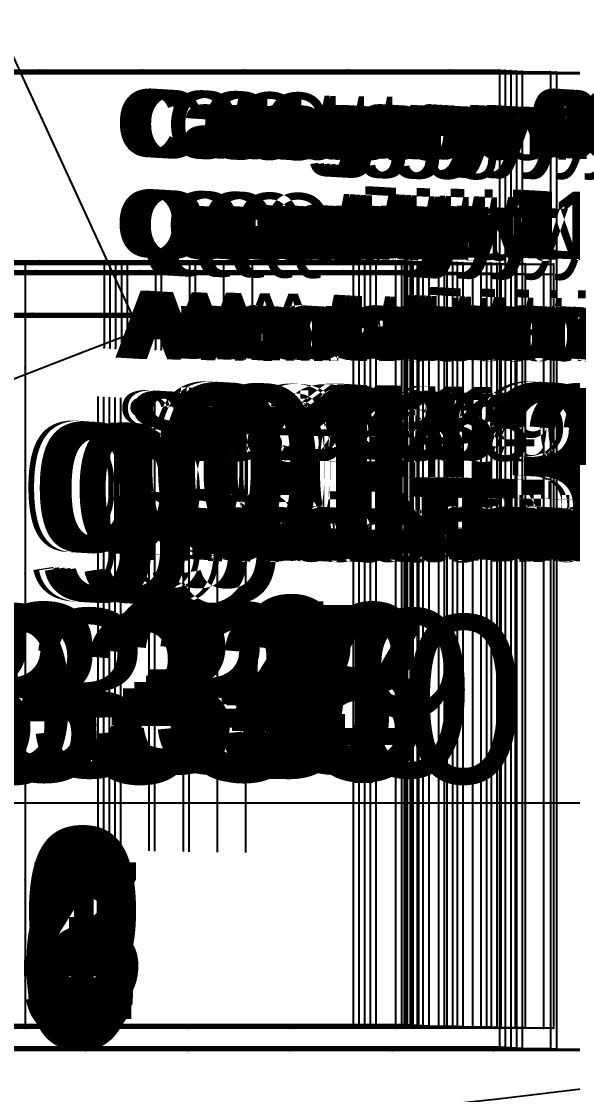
# Model space of a CAD drawing. Extents: x -2408 to 1029, y -526 to 2095.
# Drawn here: x -109.6 to -27.3, y 822.9 to 983 of the extents above; entities that cross this region are included whole.
import ezdxf

# ---------------------------------------------------------------- set-up
doc = ezdxf.new("R2010")
doc.units = 0
doc.layers.add('TEXT', color=7, linetype='Continuous')

# ---------------------------------------------------------------- blocks, each defined once
blk = doc.blocks.new(' -30')
at = {"layer": '1'}
for points in [[(-229.520606, 987.520225), (-214.116548, 987.083314), (-198.889744, 986.803854), (-183.229885, 986.627731), (-167.295553, 986.530983), (-151.580754, 986.653671), (-136.843907, 986.999455), (-122.874949, 987.585204), (-107.751551, 988.469104), (-92.53808, 989.557936), (-77.486431, 990.756362), (-62.287955, 992.040492), (-46.765308, 993.494654), (-31.59976, 995.119355), (-16.677405, 996.901347), (-1.553066, 998.875569), (13.497761, 1001.026741), (28.566463, 1003.387882), (43.726847, 1005.978906), (58.723608, 1008.760932), (73.717036, 1011.77609), (88.621168, 1015.021706)], [(394.208781, 546.451263), (409.447392, 546.451263), (424.724832, 546.451263), (440.002271, 546.451263), (455.366472, 546.451263), (470.657582, 546.451263), (478.035278, 546.451263), (478.035278, 518.003273), (478.035278, 400.671844), (470.295849, 400.671844), (455.062391, 400.671844), (439.954714, 400.671844), (424.677277, 400.671844), (409.399835, 400.671844), (394.208775, 400.671844)]]:
    blk.add_lwpolyline(points, dxfattribs=at)
at = {"layer": '14'}
blk.add_lwpolyline([(377.323189, 403.973846), (377.323189, 408.932402), (377.323189, 423.927417), (377.323189, 438.905732), (377.323189, 454.422286), (377.323189, 470.256091), (377.323189, 485.591955), (377.323189, 501.153591), (377.323189, 518.003273), (393.747366, 518.003273), (409.447385, 518.003273), (425.024157, 518.003273), (440.491062, 518.003273), (455.351366, 518.003273), (464.065285, 518.003273), (464.065285, 403.973846), (455.429185, 403.973846), (440.589007, 403.973846), (425.125706, 403.973846), (409.39983, 403.973846), (393.716719, 403.973846)], close=True, dxfattribs=at)
at = {"layer": '2'}
for p in [(478.035278, 546.451263), (419.042473, 518.003273), (456.191292, 518.003273), (462.541275, 518.003273), (464.065285, 518.003273), (478.035278, 518.003273), (464.065285, 516.479263), (464.065285, 510.12928), (419.042473, 505.064163), (456.191292, 403.973846), (462.541275, 403.973846), (464.065285, 403.973846), (478.035278, 400.671844)]:
    blk.add_point(p, dxfattribs=at)
at = {"layer": '3'}
for p in [(409.447392, 546.451263), (424.724832, 546.451263), (440.002271, 546.451263), (455.366472, 546.451263), (470.657582, 546.451263), (409.447385, 518.003273), (425.024157, 518.003273), (440.491062, 518.003273), (455.351366, 518.003273), (408.85659, 516.479263), (424.34422, 516.479263), (439.746466, 516.479263), (454.656583, 516.479263), (408.260334, 510.12928), (423.789274, 510.12928), (439.135788, 510.12928), (454.134317, 510.12928), (409.39983, 403.973846), (425.125706, 403.973846), (440.589007, 403.973846), (455.429185, 403.973846), (409.399835, 400.671844), (424.677277, 400.671844), (439.954714, 400.671844), (455.062391, 400.671844), (470.295849, 400.671844)]:
    blk.add_point(p, dxfattribs=at)
at = {"layer": '7'}
for p, q in [((418.122406, 430.18486), (418.122406, 497.763252)), ((-766.053925, 405.419922), (-432.919998, 405.419922))]:
    blk.add_line(p, q, dxfattribs=at)
at = {"layer": '8'}
for points in [[(419.042473, 518.003273), (419.042473, 505.064163)], [(456.191292, 518.003273), (456.191292, 403.973846)], [(462.541275, 518.003273), (462.541275, 403.973846)], [(377.323189, 516.479263), (393.313043, 516.479263), (408.85659, 516.479263), (424.34422, 516.479263), (439.746466, 516.479263), (454.656583, 516.479263), (464.065285, 516.479263)], [(377.323189, 510.12928), (392.852695, 510.12928), (408.260334, 510.12928), (423.789274, 510.12928), (439.135788, 510.12928), (454.134317, 510.12928), (464.065285, 510.12928)]]:
    blk.add_lwpolyline(points, dxfattribs=at)
at = {"layer": '1'}
for s, p in [('Category: 0', (420.694237, 533.561573)), ('Quantity: 1', (420.694237, 518.561573)), ('Annotation: ', (420.694237, 503.561573)), ('Size: 30', (420.694237, 488.561573)), ('Piece Name:  ', (420.694237, 473.561573))]:
    blk.add_text(s, height=10, dxfattribs=at).set_placement(p)
at = {"layer": 'TEXT', "color": 7}
for s, p in [('g01-30', (406.32, 474.66)), ('g03-30', (-584.85, 411.23)), ('g04-30', (-11.23, -163.27))]:
    blk.add_text(s, height=25, dxfattribs=at).set_placement(p)
blk = doc.blocks.new(' -31')
at = {"layer": '1'}
blk.add_lwpolyline([(394.208781, 546.451263), (409.447392, 546.451263), (424.724832, 546.451263), (440.002271, 546.451263), (455.366472, 546.451263), (470.657582, 546.451263), (478.035278, 546.451263), (478.035278, 518.003273), (478.035278, 400.671844), (470.295849, 400.671844), (455.062391, 400.671844), (439.954714, 400.671844), (424.677277, 400.671844), (409.399835, 400.671844), (394.208775, 400.671844)], dxfattribs=at)
at = {"layer": '14'}
blk.add_lwpolyline([(377.323189, 403.973846), (377.323189, 408.932402), (377.323189, 423.927417), (377.323189, 438.905732), (377.323189, 454.422286), (377.323189, 470.256091), (377.323189, 485.591955), (377.323189, 501.153591), (377.323189, 518.003273), (393.747366, 518.003273), (409.447385, 518.003273), (425.024157, 518.003273), (440.491062, 518.003273), (455.351366, 518.003273), (464.065285, 518.003273), (464.065285, 403.973846), (455.429185, 403.973846), (440.589007, 403.973846), (425.125706, 403.973846), (409.39983, 403.973846), (393.716719, 403.973846)], close=True, dxfattribs=at)
at = {"layer": '2'}
for p in [(478.035278, 546.451263), (419.042473, 518.003273), (456.191292, 518.003273), (462.541275, 518.003273), (464.065285, 518.003273), (478.035278, 518.003273), (464.065285, 516.479263), (464.065285, 510.12928), (419.042473, 505.064163), (456.191292, 403.973846), (462.541275, 403.973846), (464.065285, 403.973846), (478.035278, 400.671844)]:
    blk.add_point(p, dxfattribs=at)
at = {"layer": '3'}
for p in [(409.447392, 546.451263), (424.724832, 546.451263), (440.002271, 546.451263), (455.366472, 546.451263), (470.657582, 546.451263), (409.447385, 518.003273), (425.024157, 518.003273), (440.491062, 518.003273), (455.351366, 518.003273), (408.85659, 516.479263), (424.34422, 516.479263), (439.746466, 516.479263), (454.656583, 516.479263), (408.260334, 510.12928), (423.789274, 510.12928), (439.135788, 510.12928), (454.134317, 510.12928), (409.39983, 403.973846), (425.125706, 403.973846), (440.589007, 403.973846), (455.429185, 403.973846), (409.399835, 400.671844), (424.677277, 400.671844), (439.954714, 400.671844), (455.062391, 400.671844), (470.295849, 400.671844)]:
    blk.add_point(p, dxfattribs=at)
at = {"layer": '7'}
for p, q in [((418.122406, 430.18486), (418.122406, 497.763252)), ((-766.053925, 405.419922), (-432.919998, 405.419922))]:
    blk.add_line(p, q, dxfattribs=at)
at = {"layer": '8'}
for points in [[(419.042473, 518.003273), (419.042473, 505.064163)], [(456.191292, 518.003273), (456.191292, 403.973846)], [(462.541275, 518.003273), (462.541275, 403.973846)], [(377.323189, 516.479263), (393.313043, 516.479263), (408.85659, 516.479263), (424.34422, 516.479263), (439.746466, 516.479263), (454.656583, 516.479263), (464.065285, 516.479263)], [(377.323189, 510.12928), (392.852695, 510.12928), (408.260334, 510.12928), (423.789274, 510.12928), (439.135788, 510.12928), (454.134317, 510.12928), (464.065285, 510.12928)]]:
    blk.add_lwpolyline(points, dxfattribs=at)
at = {"layer": '1'}
for s, p in [('Category: 0', (420.694237, 533.561573)), ('Quantity: 1', (420.694237, 518.561573)), ('Annotation: ', (420.694237, 503.561573)), ('Size: 31', (420.694237, 488.561573)), ('Piece Name:  ', (420.694237, 473.561573))]:
    blk.add_text(s, height=10, dxfattribs=at).set_placement(p)
at = {"layer": 'TEXT', "color": 7}
for s, p in [('g01-31', (406.32, 474.66)), ('g03-31', (-585.39, 410.31)), ('g04-31', (-11.61, -166.14))]:
    blk.add_text(s, height=25, dxfattribs=at).set_placement(p)
blk = doc.blocks.new(' -32')
at = {"layer": '1'}
blk.add_lwpolyline([(394.208781, 546.451263), (409.447392, 546.451263), (424.724832, 546.451263), (440.002271, 546.451263), (455.366472, 546.451263), (470.657582, 546.451263), (478.035278, 546.451263), (478.035278, 518.003273), (478.035278, 400.671844), (470.295849, 400.671844), (455.062391, 400.671844), (439.954714, 400.671844), (424.677277, 400.671844), (409.399835, 400.671844), (394.208775, 400.671844)], dxfattribs=at)
at = {"layer": '14'}
blk.add_lwpolyline([(377.323189, 403.973846), (377.323189, 408.932402), (377.323189, 423.927417), (377.323189, 438.905732), (377.323189, 454.422286), (377.323189, 470.256091), (377.323189, 485.591955), (377.323189, 501.153591), (377.323189, 518.003273), (393.747366, 518.003273), (409.447385, 518.003273), (425.024157, 518.003273), (440.491062, 518.003273), (455.351366, 518.003273), (464.065285, 518.003273), (464.065285, 403.973846), (455.429185, 403.973846), (440.589007, 403.973846), (425.125706, 403.973846), (409.39983, 403.973846), (393.716719, 403.973846)], close=True, dxfattribs=at)
at = {"layer": '2'}
for p in [(478.035278, 546.451263), (419.042473, 518.003273), (456.191292, 518.003273), (462.541275, 518.003273), (464.065285, 518.003273), (478.035278, 518.003273), (464.065285, 516.479263), (464.065285, 510.12928), (419.042473, 505.064163), (456.191292, 403.973846), (462.541275, 403.973846), (464.065285, 403.973846), (478.035278, 400.671844)]:
    blk.add_point(p, dxfattribs=at)
at = {"layer": '3'}
for p in [(409.447392, 546.451263), (424.724832, 546.451263), (440.002271, 546.451263), (455.366472, 546.451263), (470.657582, 546.451263), (409.447385, 518.003273), (425.024157, 518.003273), (440.491062, 518.003273), (455.351366, 518.003273), (408.85659, 516.479263), (424.34422, 516.479263), (439.746466, 516.479263), (454.656583, 516.479263), (408.260334, 510.12928), (423.789274, 510.12928), (439.135788, 510.12928), (454.134317, 510.12928), (409.39983, 403.973846), (425.125706, 403.973846), (440.589007, 403.973846), (455.429185, 403.973846), (409.399835, 400.671844), (424.677277, 400.671844), (439.954714, 400.671844), (455.062391, 400.671844), (470.295849, 400.671844)]:
    blk.add_point(p, dxfattribs=at)
at = {"layer": '7'}
for p, q in [((418.122406, 430.18486), (418.122406, 497.763252)), ((-766.053925, 405.419922), (-432.919998, 405.419922))]:
    blk.add_line(p, q, dxfattribs=at)
at = {"layer": '8'}
for points in [[(419.042473, 518.003273), (419.042473, 505.064163)], [(456.191292, 518.003273), (456.191292, 403.973846)], [(462.541275, 518.003273), (462.541275, 403.973846)], [(377.323189, 516.479263), (393.313043, 516.479263), (408.85659, 516.479263), (424.34422, 516.479263), (439.746466, 516.479263), (454.656583, 516.479263), (464.065285, 516.479263)], [(377.323189, 510.12928), (392.852695, 510.12928), (408.260334, 510.12928), (423.789274, 510.12928), (439.135788, 510.12928), (454.134317, 510.12928), (464.065285, 510.12928)]]:
    blk.add_lwpolyline(points, dxfattribs=at)
at = {"layer": '1'}
for s, p in [('Category: 0', (420.694237, 533.561573)), ('Quantity: 1', (420.694237, 518.561573)), ('Annotation: ', (420.694237, 503.561573)), ('Size: 32', (420.694237, 488.561573)), ('Piece Name:  ', (420.694237, 473.561573))]:
    blk.add_text(s, height=10, dxfattribs=at).set_placement(p)
at = {"layer": 'TEXT', "color": 7}
for s, p in [('g01-32', (406.32, 474.66)), ('g03-32', (-583.25, 409.92)), ('g04-32', (-11.34, -163.33))]:
    blk.add_text(s, height=25, dxfattribs=at).set_placement(p)
blk = doc.blocks.new(' -33')
at = {"layer": '1'}
blk.add_lwpolyline([(394.208781, 546.451263), (409.447392, 546.451263), (424.724832, 546.451263), (440.002271, 546.451263), (455.366472, 546.451263), (470.657582, 546.451263), (478.035278, 546.451263), (478.035278, 518.003273), (478.035278, 400.671844), (470.295849, 400.671844), (455.062391, 400.671844), (439.954714, 400.671844), (424.677277, 400.671844), (409.399835, 400.671844), (394.208775, 400.671844)], dxfattribs=at)
at = {"layer": '14'}
blk.add_lwpolyline([(377.323189, 403.973846), (377.323189, 408.932402), (377.323189, 423.927417), (377.323189, 438.905732), (377.323189, 454.422286), (377.323189, 470.256091), (377.323189, 485.591955), (377.323189, 501.153591), (377.323189, 518.003273), (393.747366, 518.003273), (409.447385, 518.003273), (425.024157, 518.003273), (440.491062, 518.003273), (455.351366, 518.003273), (464.065285, 518.003273), (464.065285, 403.973846), (455.429185, 403.973846), (440.589007, 403.973846), (425.125706, 403.973846), (409.39983, 403.973846), (393.716719, 403.973846)], close=True, dxfattribs=at)
at = {"layer": '2'}
for p in [(478.035278, 546.451263), (419.042473, 518.003273), (456.191292, 518.003273), (462.541275, 518.003273), (464.065285, 518.003273), (478.035278, 518.003273), (464.065285, 516.479263), (464.065285, 510.12928), (419.042473, 505.064163), (456.191292, 403.973846), (462.541275, 403.973846), (464.065285, 403.973846), (478.035278, 400.671844)]:
    blk.add_point(p, dxfattribs=at)
at = {"layer": '3'}
for p in [(409.447392, 546.451263), (424.724832, 546.451263), (440.002271, 546.451263), (455.366472, 546.451263), (470.657582, 546.451263), (409.447385, 518.003273), (425.024157, 518.003273), (440.491062, 518.003273), (455.351366, 518.003273), (408.85659, 516.479263), (424.34422, 516.479263), (439.746466, 516.479263), (454.656583, 516.479263), (408.260334, 510.12928), (423.789274, 510.12928), (439.135788, 510.12928), (454.134317, 510.12928), (409.39983, 403.973846), (425.125706, 403.973846), (440.589007, 403.973846), (455.429185, 403.973846), (409.399835, 400.671844), (424.677277, 400.671844), (439.954714, 400.671844), (455.062391, 400.671844), (470.295849, 400.671844)]:
    blk.add_point(p, dxfattribs=at)
at = {"layer": '7'}
for p, q in [((418.122406, 430.18486), (418.122406, 497.763252)), ((-766.053925, 405.419922), (-432.919998, 405.419922))]:
    blk.add_line(p, q, dxfattribs=at)
at = {"layer": '8'}
for points in [[(419.042473, 518.003273), (419.042473, 505.064163)], [(456.191292, 518.003273), (456.191292, 403.973846)], [(462.541275, 518.003273), (462.541275, 403.973846)], [(377.323189, 516.479263), (393.313043, 516.479263), (408.85659, 516.479263), (424.34422, 516.479263), (439.746466, 516.479263), (454.656583, 516.479263), (464.065285, 516.479263)], [(377.323189, 510.12928), (392.852695, 510.12928), (408.260334, 510.12928), (423.789274, 510.12928), (439.135788, 510.12928), (454.134317, 510.12928), (464.065285, 510.12928)]]:
    blk.add_lwpolyline(points, dxfattribs=at)
at = {"layer": '1'}
for s, p in [('Category: 0', (420.694237, 533.561573)), ('Quantity: 1', (420.694237, 518.561573)), ('Annotation: ', (420.694237, 503.561573)), ('Size: 33', (420.694237, 488.561573)), ('Piece Name:  ', (420.694237, 473.561573))]:
    blk.add_text(s, height=10, dxfattribs=at).set_placement(p)
at = {"layer": 'TEXT', "color": 7}
for s, p in [('g01-33', (406.32, 474.66)), ('g03-33', (-587.12, 409.33)), ('g04-33', (-10.72, -163.65))]:
    blk.add_text(s, height=25, dxfattribs=at).set_placement(p)
blk = doc.blocks.new(' -34')
at = {"layer": '1'}
blk.add_lwpolyline([(394.208781, 546.451263), (409.447392, 546.451263), (424.724832, 546.451263), (440.002271, 546.451263), (455.366472, 546.451263), (470.657582, 546.451263), (478.035278, 546.451263), (478.035278, 518.003273), (478.035278, 400.671844), (470.295849, 400.671844), (455.062391, 400.671844), (439.954714, 400.671844), (424.677277, 400.671844), (409.399835, 400.671844), (394.208775, 400.671844)], dxfattribs=at)
at = {"layer": '14'}
blk.add_lwpolyline([(377.323189, 403.973846), (377.323189, 408.932402), (377.323189, 423.927417), (377.323189, 438.905732), (377.323189, 454.422286), (377.323189, 470.256091), (377.323189, 485.591955), (377.323189, 501.153591), (377.323189, 518.003273), (393.747366, 518.003273), (409.447385, 518.003273), (425.024157, 518.003273), (440.491062, 518.003273), (455.351366, 518.003273), (464.065285, 518.003273), (464.065285, 403.973846), (455.429185, 403.973846), (440.589007, 403.973846), (425.125706, 403.973846), (409.39983, 403.973846), (393.716719, 403.973846)], close=True, dxfattribs=at)
at = {"layer": '2'}
for p in [(478.035278, 546.451263), (419.042473, 518.003273), (456.191292, 518.003273), (462.541275, 518.003273), (464.065285, 518.003273), (478.035278, 518.003273), (464.065285, 516.479263), (464.065285, 510.12928), (419.042473, 505.064163), (456.191292, 403.973846), (462.541275, 403.973846), (464.065285, 403.973846), (478.035278, 400.671844)]:
    blk.add_point(p, dxfattribs=at)
at = {"layer": '3'}
for p in [(409.447392, 546.451263), (424.724832, 546.451263), (440.002271, 546.451263), (455.366472, 546.451263), (470.657582, 546.451263), (409.447385, 518.003273), (425.024157, 518.003273), (440.491062, 518.003273), (455.351366, 518.003273), (408.85659, 516.479263), (424.34422, 516.479263), (439.746466, 516.479263), (454.656583, 516.479263), (408.260334, 510.12928), (423.789274, 510.12928), (439.135788, 510.12928), (454.134317, 510.12928), (409.39983, 403.973846), (425.125706, 403.973846), (440.589007, 403.973846), (455.429185, 403.973846), (409.399835, 400.671844), (424.677277, 400.671844), (439.954714, 400.671844), (455.062391, 400.671844), (470.295849, 400.671844)]:
    blk.add_point(p, dxfattribs=at)
at = {"layer": '7'}
for p, q in [((418.122406, 430.18486), (418.122406, 497.763252)), ((-766.053925, 405.419922), (-432.919998, 405.419922))]:
    blk.add_line(p, q, dxfattribs=at)
at = {"layer": '8'}
for points in [[(419.042473, 518.003273), (419.042473, 505.064163)], [(456.191292, 518.003273), (456.191292, 403.973846)], [(462.541275, 518.003273), (462.541275, 403.973846)], [(377.323189, 516.479263), (393.313043, 516.479263), (408.85659, 516.479263), (424.34422, 516.479263), (439.746466, 516.479263), (454.656583, 516.479263), (464.065285, 516.479263)], [(377.323189, 510.12928), (392.852695, 510.12928), (408.260334, 510.12928), (423.789274, 510.12928), (439.135788, 510.12928), (454.134317, 510.12928), (464.065285, 510.12928)]]:
    blk.add_lwpolyline(points, dxfattribs=at)
at = {"layer": '1'}
for s, p in [('Category: 0', (420.694237, 533.561573)), ('Quantity: 1', (420.694237, 518.561573)), ('Annotation: ', (420.694237, 503.561573)), ('Size: 34', (420.694237, 488.561573)), ('Piece Name:  ', (420.694237, 473.561573))]:
    blk.add_text(s, height=10, dxfattribs=at).set_placement(p)
at = {"layer": 'TEXT', "color": 7}
for s, p in [('g01-34', (406.32, 474.66)), ('g03-34', (-585.13, 410.49)), ('g04-34', (-11.42, -163.4))]:
    blk.add_text(s, height=25, dxfattribs=at).set_placement(p)
blk = doc.blocks.new(' -35')
at = {"layer": '1'}
blk.add_lwpolyline([(394.208781, 546.451263), (409.447392, 546.451263), (424.724832, 546.451263), (440.002271, 546.451263), (455.366472, 546.451263), (470.657582, 546.451263), (478.035278, 546.451263), (478.035278, 518.003273), (478.035278, 400.671844), (470.295849, 400.671844), (455.062391, 400.671844), (439.954714, 400.671844), (424.677277, 400.671844), (409.399835, 400.671844), (394.208775, 400.671844)], dxfattribs=at)
at = {"layer": '14'}
blk.add_lwpolyline([(377.323189, 403.973846), (377.323189, 408.932402), (377.323189, 423.927417), (377.323189, 438.905732), (377.323189, 454.422286), (377.323189, 470.256091), (377.323189, 485.591955), (377.323189, 501.153591), (377.323189, 518.003273), (393.747366, 518.003273), (409.447385, 518.003273), (425.024157, 518.003273), (440.491062, 518.003273), (455.351366, 518.003273), (464.065285, 518.003273), (464.065285, 403.973846), (455.429185, 403.973846), (440.589007, 403.973846), (425.125706, 403.973846), (409.39983, 403.973846), (393.716719, 403.973846)], close=True, dxfattribs=at)
at = {"layer": '2'}
for p in [(478.035278, 546.451263), (419.042473, 518.003273), (456.191292, 518.003273), (462.541275, 518.003273), (464.065285, 518.003273), (478.035278, 518.003273), (464.065285, 516.479263), (464.065285, 510.12928), (419.042473, 505.064163), (456.191292, 403.973846), (462.541275, 403.973846), (464.065285, 403.973846), (478.035278, 400.671844)]:
    blk.add_point(p, dxfattribs=at)
at = {"layer": '3'}
for p in [(409.447392, 546.451263), (424.724832, 546.451263), (440.002271, 546.451263), (455.366472, 546.451263), (470.657582, 546.451263), (409.447385, 518.003273), (425.024157, 518.003273), (440.491062, 518.003273), (455.351366, 518.003273), (408.85659, 516.479263), (424.34422, 516.479263), (439.746466, 516.479263), (454.656583, 516.479263), (408.260334, 510.12928), (423.789274, 510.12928), (439.135788, 510.12928), (454.134317, 510.12928), (409.39983, 403.973846), (425.125706, 403.973846), (440.589007, 403.973846), (455.429185, 403.973846), (409.399835, 400.671844), (424.677277, 400.671844), (439.954714, 400.671844), (455.062391, 400.671844), (470.295849, 400.671844)]:
    blk.add_point(p, dxfattribs=at)
at = {"layer": '7'}
for p, q in [((418.122406, 430.18486), (418.122406, 497.763252)), ((-766.053925, 405.419922), (-432.919998, 405.419922))]:
    blk.add_line(p, q, dxfattribs=at)
at = {"layer": '8'}
for points in [[(419.042473, 518.003273), (419.042473, 505.064163)], [(456.191292, 518.003273), (456.191292, 403.973846)], [(462.541275, 518.003273), (462.541275, 403.973846)], [(377.323189, 516.479263), (393.313043, 516.479263), (408.85659, 516.479263), (424.34422, 516.479263), (439.746466, 516.479263), (454.656583, 516.479263), (464.065285, 516.479263)], [(377.323189, 510.12928), (392.852695, 510.12928), (408.260334, 510.12928), (423.789274, 510.12928), (439.135788, 510.12928), (454.134317, 510.12928), (464.065285, 510.12928)]]:
    blk.add_lwpolyline(points, dxfattribs=at)
at = {"layer": '1'}
for s, p in [('Category: 0', (420.694237, 533.561573)), ('Quantity: 1', (420.694237, 518.561573)), ('Annotation: ', (420.694237, 503.561573)), ('Size: 35', (420.694237, 488.561573)), ('Piece Name:  ', (420.694237, 473.561573))]:
    blk.add_text(s, height=10, dxfattribs=at).set_placement(p)
at = {"layer": 'TEXT', "color": 7}
for s, p in [('g01-35', (406.32, 474.66)), ('g03-35', (-578.12, 409.94)), ('g04-35', (-11.72, -166.07))]:
    blk.add_text(s, height=25, dxfattribs=at).set_placement(p)
blk = doc.blocks.new(' -36')
at = {"layer": '1'}
blk.add_lwpolyline([(394.208781, 546.451263), (409.447392, 546.451263), (424.724832, 546.451263), (440.002271, 546.451263), (455.366472, 546.451263), (470.657582, 546.451263), (478.035278, 546.451263), (478.035278, 518.003273), (478.035278, 400.671844), (470.295849, 400.671844), (455.062391, 400.671844), (439.954714, 400.671844), (424.677277, 400.671844), (409.399835, 400.671844), (394.208775, 400.671844)], dxfattribs=at)
at = {"layer": '14'}
blk.add_lwpolyline([(377.323189, 403.973846), (377.323189, 408.932402), (377.323189, 423.927417), (377.323189, 438.905732), (377.323189, 454.422286), (377.323189, 470.256091), (377.323189, 485.591955), (377.323189, 501.153591), (377.323189, 518.003273), (393.747366, 518.003273), (409.447385, 518.003273), (425.024157, 518.003273), (440.491062, 518.003273), (455.351366, 518.003273), (464.065285, 518.003273), (464.065285, 403.973846), (455.429185, 403.973846), (440.589007, 403.973846), (425.125706, 403.973846), (409.39983, 403.973846), (393.716719, 403.973846)], close=True, dxfattribs=at)
at = {"layer": '2'}
for p in [(478.035278, 546.451263), (419.042473, 518.003273), (456.191292, 518.003273), (462.541275, 518.003273), (464.065285, 518.003273), (478.035278, 518.003273), (464.065285, 516.479263), (464.065285, 510.12928), (419.042473, 505.064163), (456.191292, 403.973846), (462.541275, 403.973846), (464.065285, 403.973846), (478.035278, 400.671844)]:
    blk.add_point(p, dxfattribs=at)
at = {"layer": '3'}
for p in [(409.447392, 546.451263), (424.724832, 546.451263), (440.002271, 546.451263), (455.366472, 546.451263), (470.657582, 546.451263), (409.447385, 518.003273), (425.024157, 518.003273), (440.491062, 518.003273), (455.351366, 518.003273), (408.85659, 516.479263), (424.34422, 516.479263), (439.746466, 516.479263), (454.656583, 516.479263), (408.260334, 510.12928), (423.789274, 510.12928), (439.135788, 510.12928), (454.134317, 510.12928), (409.39983, 403.973846), (425.125706, 403.973846), (440.589007, 403.973846), (455.429185, 403.973846), (409.399835, 400.671844), (424.677277, 400.671844), (439.954714, 400.671844), (455.062391, 400.671844), (470.295849, 400.671844)]:
    blk.add_point(p, dxfattribs=at)
at = {"layer": '7'}
for p, q in [((418.122406, 430.18486), (418.122406, 497.763252)), ((-766.053925, 405.419922), (-432.919998, 405.419922))]:
    blk.add_line(p, q, dxfattribs=at)
at = {"layer": '8'}
for points in [[(419.042473, 518.003273), (419.042473, 505.064163)], [(456.191292, 518.003273), (456.191292, 403.973846)], [(462.541275, 518.003273), (462.541275, 403.973846)], [(377.323189, 516.479263), (393.313043, 516.479263), (408.85659, 516.479263), (424.34422, 516.479263), (439.746466, 516.479263), (454.656583, 516.479263), (464.065285, 516.479263)], [(377.323189, 510.12928), (392.852695, 510.12928), (408.260334, 510.12928), (423.789274, 510.12928), (439.135788, 510.12928), (454.134317, 510.12928), (464.065285, 510.12928)]]:
    blk.add_lwpolyline(points, dxfattribs=at)
at = {"layer": '1'}
for s, p in [('Category: 0', (420.694237, 533.561573)), ('Quantity: 1', (420.694237, 518.561573)), ('Annotation: ', (420.694237, 503.561573)), ('Size: 36', (420.694237, 488.561573)), ('Piece Name:  ', (420.694237, 473.561573))]:
    blk.add_text(s, height=10, dxfattribs=at).set_placement(p)
at = {"layer": 'TEXT', "color": 7}
for s, p in [('g01-36', (406.32, 474.66)), ('g03-36', (-573.39, 410.17)), ('g04-36', (-11.57, -164.85))]:
    blk.add_text(s, height=25, dxfattribs=at).set_placement(p)
blk = doc.blocks.new(' -37')
at = {"layer": '1'}
for points in [[(378.931345, 546.451263), (394.208781, 546.451263), (409.447392, 546.451263), (424.724832, 546.451263), (440.002271, 546.451263), (455.366472, 546.451263), (470.657582, 546.451263), (478.035278, 546.451263)], [(478.035278, 400.671844), (470.295849, 400.671844), (455.062391, 400.671844), (439.954714, 400.671844), (424.677277, 400.671844), (409.399835, 400.671844), (394.208775, 400.671844), (378.931338, 400.671844)]]:
    blk.add_lwpolyline(points, dxfattribs=at)
at = {"layer": '14'}
blk.add_lwpolyline([(377.323189, 403.973846), (377.323189, 408.932402), (377.323189, 423.927417), (377.323189, 438.905732), (377.323189, 454.422286), (377.323189, 470.256091), (377.323189, 485.591955), (377.323189, 501.153591), (377.323189, 518.003273), (393.747366, 518.003273), (409.447385, 518.003273), (425.024157, 518.003273), (440.491062, 518.003273), (455.351366, 518.003273), (464.065285, 518.003273), (464.065285, 403.973846), (455.429185, 403.973846), (440.589007, 403.973846), (425.125706, 403.973846), (409.39983, 403.973846), (393.716719, 403.973846)], close=True, dxfattribs=at)
at = {"layer": '2'}
for p in [(419.042473, 518.003273), (456.191292, 518.003273), (462.541275, 518.003273), (464.065285, 518.003273), (464.065285, 516.479263), (464.065285, 510.12928), (419.042473, 505.064163), (456.191292, 403.973846), (462.541275, 403.973846), (464.065285, 403.973846)]:
    blk.add_point(p, dxfattribs=at)
at = {"layer": '3'}
for p in [(394.208781, 546.451263), (409.447392, 546.451263), (424.724832, 546.451263), (440.002271, 546.451263), (455.366472, 546.451263), (470.657582, 546.451263), (409.447385, 518.003273), (425.024157, 518.003273), (440.491062, 518.003273), (455.351366, 518.003273), (408.85659, 516.479263), (424.34422, 516.479263), (439.746466, 516.479263), (454.656583, 516.479263), (408.260334, 510.12928), (423.789274, 510.12928), (439.135788, 510.12928), (454.134317, 510.12928), (409.39983, 403.973846), (425.125706, 403.973846), (440.589007, 403.973846), (455.429185, 403.973846), (394.208775, 400.671844), (409.399835, 400.671844), (424.677277, 400.671844), (439.954714, 400.671844), (455.062391, 400.671844), (470.295849, 400.671844)]:
    blk.add_point(p, dxfattribs=at)
at = {"layer": '7'}
for p, q in [((418.122406, 430.18486), (418.122406, 497.763252)), ((-766.053925, 405.419922), (-432.919998, 405.419922))]:
    blk.add_line(p, q, dxfattribs=at)
at = {"layer": '8'}
for points in [[(419.042473, 518.003273), (419.042473, 505.064163)], [(456.191292, 518.003273), (456.191292, 403.973846)], [(462.541275, 518.003273), (462.541275, 403.973846)], [(377.323189, 516.479263), (393.313043, 516.479263), (408.85659, 516.479263), (424.34422, 516.479263), (439.746466, 516.479263), (454.656583, 516.479263), (464.065285, 516.479263)], [(377.323189, 510.12928), (392.852695, 510.12928), (408.260334, 510.12928), (423.789274, 510.12928), (439.135788, 510.12928), (454.134317, 510.12928), (464.065285, 510.12928)]]:
    blk.add_lwpolyline(points, dxfattribs=at)
at = {"layer": '1'}
for s, p in [('Category: 0', (420.694237, 533.561573)), ('Quantity: 1', (420.694237, 518.561573)), ('Annotation: ', (420.694237, 503.561573)), ('Size: 37', (420.694237, 488.561573)), ('Piece Name:  ', (420.694237, 473.561573))]:
    blk.add_text(s, height=10, dxfattribs=at).set_placement(p)
at = {"layer": 'TEXT', "color": 7}
for s, p in [('g01-37', (406.32, 474.66)), ('g03-37', (-573.37, 408.66)), ('g04-37', (-10.85, -163.63))]:
    blk.add_text(s, height=25, dxfattribs=at).set_placement(p)
blk = doc.blocks.new(' -38')
at = {"layer": '1'}
for points in [[(378.931345, 546.451263), (394.208781, 546.451263), (409.447392, 546.451263), (424.724832, 546.451263), (440.002271, 546.451263), (455.366472, 546.451263), (470.657582, 546.451263), (478.035278, 546.451263)], [(478.035278, 400.671844), (470.295849, 400.671844), (455.062391, 400.671844), (439.954714, 400.671844), (424.677277, 400.671844), (409.399835, 400.671844), (394.208775, 400.671844), (378.931338, 400.671844)]]:
    blk.add_lwpolyline(points, dxfattribs=at)
at = {"layer": '14'}
blk.add_lwpolyline([(377.323189, 403.973846), (377.323189, 408.932402), (377.323189, 423.927417), (377.323189, 438.905732), (377.323189, 454.422286), (377.323189, 470.256091), (377.323189, 485.591955), (377.323189, 501.153591), (377.323189, 518.003273), (393.747366, 518.003273), (409.447385, 518.003273), (425.024157, 518.003273), (440.491062, 518.003273), (455.351366, 518.003273), (464.065285, 518.003273), (464.065285, 403.973846), (455.429185, 403.973846), (440.589007, 403.973846), (425.125706, 403.973846), (409.39983, 403.973846), (393.716719, 403.973846)], close=True, dxfattribs=at)
at = {"layer": '2'}
for p in [(419.042473, 518.003273), (456.191292, 518.003273), (462.541275, 518.003273), (464.065285, 518.003273), (464.065285, 516.479263), (464.065285, 510.12928), (419.042473, 505.064163), (456.191292, 403.973846), (462.541275, 403.973846), (464.065285, 403.973846)]:
    blk.add_point(p, dxfattribs=at)
at = {"layer": '3'}
for p in [(394.208781, 546.451263), (409.447392, 546.451263), (424.724832, 546.451263), (440.002271, 546.451263), (455.366472, 546.451263), (470.657582, 546.451263), (393.747366, 518.003273), (409.447385, 518.003273), (425.024157, 518.003273), (440.491062, 518.003273), (455.351366, 518.003273), (393.313043, 516.479263), (408.85659, 516.479263), (424.34422, 516.479263), (439.746466, 516.479263), (454.656583, 516.479263), (408.260334, 510.12928), (423.789274, 510.12928), (439.135788, 510.12928), (454.134317, 510.12928), (393.716719, 403.973846), (409.39983, 403.973846), (425.125706, 403.973846), (440.589007, 403.973846), (455.429185, 403.973846), (394.208775, 400.671844), (409.399835, 400.671844), (424.677277, 400.671844), (439.954714, 400.671844), (455.062391, 400.671844), (470.295849, 400.671844)]:
    blk.add_point(p, dxfattribs=at)
at = {"layer": '7'}
for p, q in [((418.122406, 430.18486), (418.122406, 497.763252)), ((-766.053925, 405.419922), (-432.919998, 405.419922))]:
    blk.add_line(p, q, dxfattribs=at)
at = {"layer": '8'}
for points in [[(419.042473, 518.003273), (419.042473, 505.064163)], [(456.191292, 518.003273), (456.191292, 403.973846)], [(462.541275, 518.003273), (462.541275, 403.973846)], [(377.323189, 516.479263), (393.313043, 516.479263), (408.85659, 516.479263), (424.34422, 516.479263), (439.746466, 516.479263), (454.656583, 516.479263), (464.065285, 516.479263)], [(377.323189, 510.12928), (392.852695, 510.12928), (408.260334, 510.12928), (423.789274, 510.12928), (439.135788, 510.12928), (454.134317, 510.12928), (464.065285, 510.12928)]]:
    blk.add_lwpolyline(points, dxfattribs=at)
at = {"layer": '1'}
for s, p in [('Category: 0', (420.694237, 533.561573)), ('Quantity: 1', (420.694237, 518.561573)), ('Annotation: ', (420.694237, 503.561573)), ('Size: 38', (420.694237, 488.561573)), ('Piece Name:  ', (420.694237, 473.561573))]:
    blk.add_text(s, height=10, dxfattribs=at).set_placement(p)
at = {"layer": 'TEXT', "color": 7}
for s, p in [('g01-38', (406.32, 474.66)), ('g03-38', (-574.11, 408.79)), ('g04-38', (-11.51, -164.14))]:
    blk.add_text(s, height=25, dxfattribs=at).set_placement(p)
blk = doc.blocks.new(' -39')
at = {"layer": '1'}
for points in [[(378.931345, 546.451263), (394.208781, 546.451263), (409.447392, 546.451263), (424.724832, 546.451263), (440.002271, 546.451263), (455.366472, 546.451263), (470.657582, 546.451263), (478.035278, 546.451263)], [(478.035278, 400.671844), (470.295849, 400.671844), (455.062391, 400.671844), (439.954714, 400.671844), (424.677277, 400.671844), (409.399835, 400.671844), (394.208775, 400.671844), (378.931338, 400.671844)]]:
    blk.add_lwpolyline(points, dxfattribs=at)
at = {"layer": '14'}
blk.add_lwpolyline([(377.323189, 403.973846), (377.323189, 408.932402), (377.323189, 423.927417), (377.323189, 438.905732), (377.323189, 454.422286), (377.323189, 470.256091), (377.323189, 485.591955), (377.323189, 501.153591), (377.323189, 518.003273), (393.747366, 518.003273), (409.447385, 518.003273), (425.024157, 518.003273), (440.491062, 518.003273), (455.351366, 518.003273), (464.065285, 518.003273), (464.065285, 403.973846), (455.429185, 403.973846), (440.589007, 403.973846), (425.125706, 403.973846), (409.39983, 403.973846), (393.716719, 403.973846)], close=True, dxfattribs=at)
at = {"layer": '2'}
for p in [(419.042473, 518.003273), (456.191292, 518.003273), (462.541275, 518.003273), (464.065285, 518.003273), (464.065285, 516.479263), (464.065285, 510.12928), (419.042473, 505.064163), (456.191292, 403.973846), (462.541275, 403.973846), (464.065285, 403.973846)]:
    blk.add_point(p, dxfattribs=at)
at = {"layer": '3'}
for p in [(394.208781, 546.451263), (409.447392, 546.451263), (424.724832, 546.451263), (440.002271, 546.451263), (455.366472, 546.451263), (470.657582, 546.451263), (393.747366, 518.003273), (409.447385, 518.003273), (425.024157, 518.003273), (440.491062, 518.003273), (455.351366, 518.003273), (393.313043, 516.479263), (408.85659, 516.479263), (424.34422, 516.479263), (439.746466, 516.479263), (454.656583, 516.479263), (392.852695, 510.12928), (408.260334, 510.12928), (423.789274, 510.12928), (439.135788, 510.12928), (454.134317, 510.12928), (393.716719, 403.973846), (409.39983, 403.973846), (425.125706, 403.973846), (440.589007, 403.973846), (455.429185, 403.973846), (394.208775, 400.671844), (409.399835, 400.671844), (424.677277, 400.671844), (439.954714, 400.671844), (455.062391, 400.671844), (470.295849, 400.671844)]:
    blk.add_point(p, dxfattribs=at)
at = {"layer": '7'}
for p, q in [((418.122406, 430.18486), (418.122406, 497.763252)), ((-766.053925, 405.419922), (-432.919998, 405.419922))]:
    blk.add_line(p, q, dxfattribs=at)
at = {"layer": '8'}
for points in [[(419.042473, 518.003273), (419.042473, 505.064163)], [(456.191292, 518.003273), (456.191292, 403.973846)], [(462.541275, 518.003273), (462.541275, 403.973846)], [(377.323189, 516.479263), (393.313043, 516.479263), (408.85659, 516.479263), (424.34422, 516.479263), (439.746466, 516.479263), (454.656583, 516.479263), (464.065285, 516.479263)], [(377.323189, 510.12928), (392.852695, 510.12928), (408.260334, 510.12928), (423.789274, 510.12928), (439.135788, 510.12928), (454.134317, 510.12928), (464.065285, 510.12928)]]:
    blk.add_lwpolyline(points, dxfattribs=at)
at = {"layer": '1'}
for s, p in [('Category: 0', (420.694237, 533.561573)), ('Quantity: 1', (420.694237, 518.561573)), ('Annotation: ', (420.694237, 503.561573)), ('Size: 39', (420.694237, 488.561573)), ('Piece Name:  ', (420.694237, 473.561573))]:
    blk.add_text(s, height=10, dxfattribs=at).set_placement(p)
at = {"layer": 'TEXT', "color": 7}
for s, p in [('g01-39', (406.32, 474.66)), ('g03-39', (-566.62, 409.3)), ('g04-39', (-11.37, -162.07))]:
    blk.add_text(s, height=25, dxfattribs=at).set_placement(p)
blk = doc.blocks.new(' -40')
at = {"layer": '1'}
for points in [[(455.940904, 1077.626232), (462.290057, 1063.837118), (468.694397, 1049.928117), (475.1308, 1035.949449), (479.075012, 1027.383347), (470.208717, 1023.985631), (456.301064, 1018.656943), (442.280197, 1013.285913), (427.981922, 1007.80976), (413.906816, 1002.420398), (410.6147, 1001.161575), (409.831772, 1000.860291), (399.397524, 996.872641), (385.107798, 991.480284), (370.889052, 986.259433), (356.484973, 981.116691), (342.059538, 976.098004), (327.593495, 971.19778)], [(378.931345, 546.451263), (394.208781, 546.451263), (409.447392, 546.451263), (424.724832, 546.451263), (440.002271, 546.451263), (455.366472, 546.451263), (470.657582, 546.451263)], [(470.295849, 400.671844), (455.062391, 400.671844), (439.954714, 400.671844), (424.677277, 400.671844), (409.399835, 400.671844), (394.208775, 400.671844), (378.931338, 400.671844)]]:
    blk.add_lwpolyline(points, dxfattribs=at)
at = {"layer": '14'}
blk.add_lwpolyline([(377.323189, 403.973846), (377.323189, 408.932402), (377.323189, 423.927417), (377.323189, 438.905732), (377.323189, 454.422286), (377.323189, 470.256091), (377.323189, 485.591955), (377.323189, 501.153591), (377.323189, 518.003273), (393.747366, 518.003273), (409.447385, 518.003273), (425.024157, 518.003273), (440.491062, 518.003273), (455.351366, 518.003273), (464.065285, 518.003273), (464.065285, 403.973846), (455.429185, 403.973846), (440.589007, 403.973846), (425.125706, 403.973846), (409.39983, 403.973846), (393.716719, 403.973846)], close=True, dxfattribs=at)
at = {"layer": '2'}
for p in [(479.075012, 1027.383347), (385.197182, 518.003273), (419.042473, 518.003273), (456.191292, 518.003273), (462.541275, 518.003273), (464.065285, 518.003273), (464.065285, 516.479263), (464.065285, 510.12928), (419.042473, 505.064163), (385.197182, 403.973846), (456.191292, 403.973846), (462.541275, 403.973846), (464.065285, 403.973846)]:
    blk.add_point(p, dxfattribs=at)
at = {"layer": '3'}
for p in [(462.290057, 1063.837118), (468.694397, 1049.928117), (475.1308, 1035.949449), (470.208717, 1023.985631), (394.208781, 546.451263), (409.447392, 546.451263), (424.724832, 546.451263), (440.002271, 546.451263), (455.366472, 546.451263), (393.747366, 518.003273), (409.447385, 518.003273), (425.024157, 518.003273), (440.491062, 518.003273), (455.351366, 518.003273), (393.313043, 516.479263), (408.85659, 516.479263), (424.34422, 516.479263), (439.746466, 516.479263), (454.656583, 516.479263), (392.852695, 510.12928), (408.260334, 510.12928), (423.789274, 510.12928), (439.135788, 510.12928), (454.134317, 510.12928), (385.197182, 502.519689), (385.197182, 487.217317), (385.197182, 471.820325), (385.197182, 456.606662), (385.197182, 441.209679), (385.197182, 426.124157), (385.197182, 411.051486), (393.716719, 403.973846), (409.39983, 403.973846), (425.125706, 403.973846), (440.589007, 403.973846), (455.429185, 403.973846), (394.208775, 400.671844), (409.399835, 400.671844), (424.677277, 400.671844), (439.954714, 400.671844), (455.062391, 400.671844)]:
    blk.add_point(p, dxfattribs=at)
at = {"layer": '7'}
for p, q in [((418.122406, 430.18486), (418.122406, 497.763252)), ((-766.053925, 405.419922), (-432.919998, 405.419922))]:
    blk.add_line(p, q, dxfattribs=at)
at = {"layer": '8'}
for points in [[(385.197182, 518.003273), (385.197182, 502.519689), (385.197182, 487.217317), (385.197182, 471.820325), (385.197182, 456.606662), (385.197182, 441.209679), (385.197182, 426.124157), (385.197182, 411.051486), (385.197182, 403.973846)], [(419.042473, 518.003273), (419.042473, 505.064163)], [(456.191292, 518.003273), (456.191292, 403.973846)], [(462.541275, 518.003273), (462.541275, 403.973846)], [(377.323189, 516.479263), (393.313043, 516.479263), (408.85659, 516.479263), (424.34422, 516.479263), (439.746466, 516.479263), (454.656583, 516.479263), (464.065285, 516.479263)], [(377.323189, 510.12928), (392.852695, 510.12928), (408.260334, 510.12928), (423.789274, 510.12928), (439.135788, 510.12928), (454.134317, 510.12928), (464.065285, 510.12928)]]:
    blk.add_lwpolyline(points, dxfattribs=at)
at = {"layer": '1'}
for s, p in [('Category: 0', (420.694237, 533.561573)), ('Quantity: 1', (420.694237, 518.561573)), ('Annotation: ', (420.694237, 503.561573)), ('Size: 40', (420.694237, 488.561573)), ('Piece Name:  ', (420.694237, 473.561573))]:
    blk.add_text(s, height=10, dxfattribs=at).set_placement(p)
at = {"layer": 'TEXT', "color": 7}
for s, p in [('g01-40', (406.32, 474.66)), ('g03-40', (-559.09, 408.39)), ('g04-40', (-11.62, -164.38))]:
    blk.add_text(s, height=25, dxfattribs=at).set_placement(p)

msp = doc.modelspace()

# ---------------------------------------------------------------- block references
at = {"layer": '1'}
for name, p in [(' -32', (-184.050523, 999.622732)), (' -30', (-184.050297, 1001.000083)), (' -31', (-184.050388, 1000.311413)), (' -33', (-184.050694, 998.934067)), (' -34', (-184.050758, 998.245407)), (' -36', (-184.051123, 996.868036)), (' -35', (-184.051047, 997.556724)), (' -38', (-184.051331, 995.490688)), (' -37', (-184.051318, 996.179365)), (' -39', (-184.051506, 994.802025)), (' -40', (-184.051738, 994.113352)), (' -32', (420.69429, 460.98861)), (' -34', (420.69429, 460.98861)), (' -36', (420.69429, 460.98861)), (' -38', (420.69429, 460.98861)), (' -33', (420.69429, 460.98861)), (' -35', (420.69429, 460.98861)), (' -37', (420.69429, 460.98861)), (' -39', (420.69429, 460.98861)), (' -31', (420.69429, 460.98861)), (' -30', (420.69429, 460.98861)), (' -40', (420.69429, 460.98861)), (' -32', (-514.58038, 429.196867)), (' -34', (-512.877729, 429.098086)), (' -33', (-513.729155, 429.147803)), (' -36', (-507.788996, 429.001375)), (' -35', (-508.640982, 429.051384)), (' -38', (-502.699294, 428.903101)), (' -31', (-515.430888, 429.247568)), (' -37', (-503.551747, 428.953571)), (' -30', (-516.281493, 429.297884)), (' -39', (-498.461818, 428.854057)), (' -40', (-494.224148, 428.804325)), (' -40', (-571.08619, -90.544825)), (' -30', (-6.907502, -172.870213))]:
    msp.add_blockref(name, p, dxfattribs=at)

doc.saveas('drawing.dxf')
